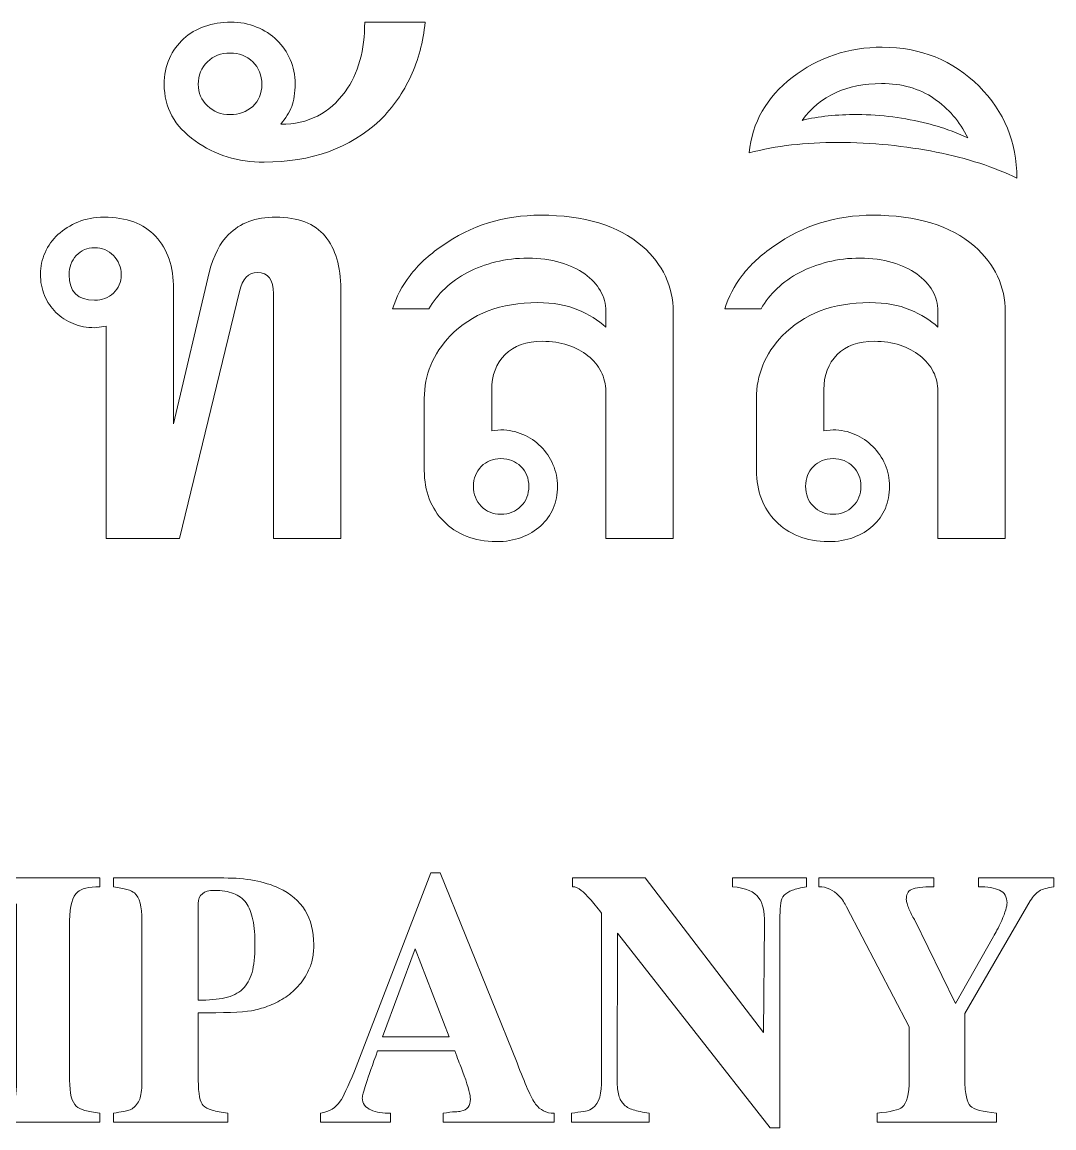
# Model space of a CAD drawing. Header units: millimetres. Extents: x -900 to 690, y -288 to -9.
# Drawn here: x 82.2 to 308.2, y -287.8 to -45.5 of the extents above; entities that cross this region are included whole.
import ezdxf

# ---------------------------------------------------------------- set-up
doc = ezdxf.new("R2010")
doc.units = ezdxf.units.MM
doc.header["$MEASUREMENT"] = 0
doc.layers.add('Layer 1', color=7, linetype='Continuous')

msp = doc.modelspace()

# ---------------------------------------------------------------- linework, layer by layer
at = {"layer": 'Layer 1', "color": 250, "lineweight": 20}
for points, knots in [([(170.4796, -45.5314), (170.0455, -49.8719), (169.0038, -53.8362), (167.3544, -57.3954), (167.3544, -57.3954), (165.705, -60.9546), (163.4479, -64.1666), (160.5832, -67.0603), (160.5832, -67.0603), (154.0146, -73.1659), (145.5651, -76.2043), (135.2347, -76.2043), (135.2347, -76.2043), (129.4763, -76.2043), (124.4413, -74.6417), (120.1298, -71.5455), (120.1298, -71.5455), (115.5867, -68.3914), (113.3296, -64.2534), (113.3296, -59.1606), (113.3296, -59.1606), (113.3296, -57.0771), (113.7058, -55.1962), (114.4871, -53.489), (114.4871, -53.489), (115.2395, -51.8107), (116.2812, -50.3638), (117.5833, -49.1774), (117.5833, -49.1774), (118.8855, -47.991), (120.4191, -47.094), (122.1843, -46.4574), (122.1843, -46.4574), (123.9783, -45.8497), (125.8882, -45.5314), (127.9137, -45.5314), (127.9137, -45.5314), (129.9682, -45.5314), (131.8491, -45.8786), (133.5564, -46.6021), (133.5564, -46.6021), (135.2926, -47.2965), (136.7683, -48.2514), (138.0126, -49.4668), (138.0126, -49.4668), (139.2569, -50.6821), (140.2407, -52.1), (140.9352, -53.7494), (140.9352, -53.7494), (141.6586, -55.3988), (142.0059, -57.135), (142.0059, -59.0159), (142.0059, -59.0159), (142.0059, -61.0414), (141.7454, -62.7198), (141.2535, -63.993), (141.2535, -63.993), (140.7327, -65.2951), (139.9514, -66.5973), (138.8807, -67.8994), (138.8807, -67.8994), (144.8706, -67.8994), (149.5583, -65.5266), (152.9439, -60.781), (152.9439, -60.781), (154.4197, -58.8133), (155.4904, -56.5273), (156.2138, -53.952), (156.2138, -53.952), (156.9083, -51.4055), (157.2555, -48.5697), (157.2555, -45.5314), (157.2555, -45.5314), (157.2555, -45.5314), (170.4796, -45.5314), (170.4796, -45.5314)], [0, 0, 0, 0, 0.05, 0.05, 0.05, 0.05, 0.1, 0.1, 0.1, 0.1, 0.15, 0.15, 0.15, 0.15, 0.2, 0.2, 0.2, 0.2, 0.25, 0.25, 0.25, 0.25, 0.3, 0.3, 0.3, 0.3, 0.35, 0.35, 0.35, 0.35, 0.4, 0.4, 0.4, 0.4, 0.45, 0.45, 0.45, 0.45, 0.5, 0.5, 0.5, 0.5, 0.55, 0.55, 0.55, 0.55, 0.6, 0.6, 0.6, 0.6, 0.65, 0.65, 0.65, 0.65, 0.7, 0.7, 0.7, 0.7, 0.75, 0.75, 0.75, 0.75, 0.8, 0.8, 0.8, 0.8, 0.85, 0.85, 0.85, 0.85, 0.9, 0.9, 0.9, 0.9, 1, 1, 1, 1]), ([(134.7138, -59.1606), (134.7138, -57.1929), (134.0483, -55.5435), (132.7172, -54.2413), (132.7172, -54.2413), (131.3861, -52.9392), (129.7367, -52.3026), (127.769, -52.3026), (127.769, -52.3026), (125.7724, -52.3026), (124.123, -52.9392), (122.7919, -54.2413), (122.7919, -54.2413), (121.4608, -55.5435), (120.7953, -57.1929), (120.7953, -59.1606), (120.7953, -59.1606), (120.7953, -61.0414), (121.4608, -62.604), (122.7919, -63.8772), (122.7919, -63.8772), (124.123, -65.1505), (125.7724, -65.7871), (127.769, -65.7871), (127.769, -65.7871), (129.7367, -65.7871), (131.3861, -65.1794), (132.7172, -63.993), (132.7172, -63.993), (134.0483, -62.8066), (134.7138, -61.2151), (134.7138, -59.1606)], [0, 0, 0, 0, 0.11111111, 0.11111111, 0.11111111, 0.11111111, 0.22222222, 0.22222222, 0.22222222, 0.22222222, 0.33333333, 0.33333333, 0.33333333, 0.33333333, 0.44444444, 0.44444444, 0.44444444, 0.44444444, 0.55555556, 0.55555556, 0.55555556, 0.55555556, 0.66666667, 0.66666667, 0.66666667, 0.66666667, 0.77777778, 0.77777778, 0.77777778, 0.77777778, 1, 1, 1, 1]), ([(300.1159, -79.7056), (297.6852, -78.5192), (294.9651, -77.4485), (291.9847, -76.4647), (291.9847, -76.4647), (288.9752, -75.5098), (285.7922, -74.6996), (282.4356, -74.0051), (282.4356, -74.0051), (279.0789, -73.3395), (275.5776, -72.8187), (271.9315, -72.4425), (271.9315, -72.4425), (268.2855, -72.0663), (264.6106, -71.8927), (260.8777, -71.8927), (260.8777, -71.8927), (257.3185, -71.8927), (253.9329, -72.0663), (250.7499, -72.4425), (250.7499, -72.4425), (247.5379, -72.8187), (244.4417, -73.3974), (241.4612, -74.1787), (241.4612, -74.1787), (242.1268, -67.5233), (245.2809, -61.9964), (250.8657, -57.6559), (250.8657, -57.6559), (256.6241, -53.2285), (263.2216, -51.0294), (270.6294, -51.0294), (270.6294, -51.0294), (279.05, -51.0294), (286.1105, -53.8941), (291.811, -59.5946), (291.811, -59.5946), (297.3379, -65.0926), (300.1159, -71.777), (300.1159, -79.7056)], [0, 0, 0, 0, 0.09090909, 0.09090909, 0.09090909, 0.09090909, 0.18181818, 0.18181818, 0.18181818, 0.18181818, 0.27272727, 0.27272727, 0.27272727, 0.27272727, 0.36363636, 0.36363636, 0.36363636, 0.36363636, 0.45454545, 0.45454545, 0.45454545, 0.45454545, 0.54545455, 0.54545455, 0.54545455, 0.54545455, 0.63636364, 0.63636364, 0.63636364, 0.63636364, 0.72727273, 0.72727273, 0.72727273, 0.72727273, 0.81818182, 0.81818182, 0.81818182, 0.81818182, 1, 1, 1, 1]), ([(289.3514, -70.8799), (287.5863, -67.3207), (285.1267, -64.427), (281.9436, -62.2568), (281.9436, -62.2568), (278.7317, -60.0865), (274.912, -58.9869), (270.4558, -58.9869), (270.4558, -58.9869), (262.8165, -58.9869), (257.0292, -61.6781), (253.0648, -67.0603), (253.0648, -67.0603), (254.8879, -66.5973), (256.7687, -66.279), (258.7943, -66.0764), (258.7943, -66.0764), (260.7909, -65.8739), (262.9033, -65.7871), (265.1025, -65.7871), (265.1025, -65.7871), (267.8225, -65.7871), (270.4268, -65.9607), (272.9443, -66.3079), (272.9443, -66.3079), (275.4618, -66.6262), (277.9793, -67.1181), (280.5257, -67.7258), (280.5257, -67.7258), (282.1751, -68.1888), (283.7377, -68.6807), (285.1845, -69.1727), (285.1845, -69.1727), (286.6603, -69.6935), (288.0493, -70.2433), (289.3514, -70.8799)], [0, 0, 0, 0, 0.1, 0.1, 0.1, 0.1, 0.2, 0.2, 0.2, 0.2, 0.3, 0.3, 0.3, 0.3, 0.4, 0.4, 0.4, 0.4, 0.5, 0.5, 0.5, 0.5, 0.6, 0.6, 0.6, 0.6, 0.7, 0.7, 0.7, 0.7, 0.8, 0.8, 0.8, 0.8, 1, 1, 1, 1]), ([(152.0179, -158.7027), (152.0179, -158.7027), (137.2602, -158.7027), (137.2602, -158.7027), (137.2602, -158.7027), (137.2602, -158.7027), (137.2602, -105.0252), (137.2602, -105.0252), (137.2602, -105.0252), (137.2602, -101.929), (136.1028, -100.3664), (133.7878, -100.3664), (133.7878, -100.3664), (131.7912, -100.3664), (130.4891, -101.7553), (129.7946, -104.5333), (129.7946, -104.5333), (129.7946, -104.5333), (116.6573, -158.7027), (116.6573, -158.7027), (116.6573, -158.7027), (116.6573, -158.7027), (100.6264, -158.7027), (100.6264, -158.7027), (100.6264, -158.7027), (100.6264, -158.7027), (100.6264, -112.1436), (100.6264, -112.1436), (100.6264, -112.1436), (100.6264, -112.1436), (98.08, -112.4908), (98.08, -112.4908), (98.08, -112.4908), (96.4017, -112.4908), (94.8102, -112.2015), (93.3923, -111.5938), (93.3923, -111.5938), (91.9454, -111.0151), (90.6722, -110.1759), (89.6016, -109.1342), (89.6016, -109.1342), (88.5309, -108.0925), (87.6917, -106.8482), (87.113, -105.4303), (87.113, -105.4303), (86.5053, -103.9835), (86.216, -102.4209), (86.216, -100.7136), (86.216, -100.7136), (86.216, -99.1221), (86.5632, -97.5885), (87.2287, -96.0548), (87.2287, -96.0548), (87.9232, -94.5212), (88.8492, -93.219), (90.0645, -92.0905), (90.0645, -92.0905), (91.2799, -90.962), (92.7557, -90.036), (94.434, -89.3415), (94.434, -89.3415), (96.1412, -88.6181), (98.0221, -88.2709), (100.1345, -88.2709), (100.1345, -88.2709), (105.0537, -88.2709), (108.8155, -89.6598), (111.4487, -92.4667), (111.4487, -92.4667), (114.082, -95.2735), (115.3841, -99.1221), (115.3841, -104.0413), (115.3841, -104.0413), (115.3841, -104.0413), (115.3841, -133.5278), (115.3841, -133.5278), (115.3841, -133.5278), (115.3841, -133.5278), (123.197, -100.3664), (123.197, -100.3664), (123.197, -100.3664), (124.1519, -96.6335), (125.5698, -93.8846), (127.4218, -92.0905), (127.4218, -92.0905), (129.9103, -89.5441), (133.3538, -88.2709), (137.7811, -88.2709), (137.7811, -88.2709), (142.7003, -88.2709), (146.2885, -89.6598), (148.5745, -92.4377), (148.5745, -92.4377), (150.8605, -95.1867), (152.0179, -99.0642), (152.0179, -104.0413), (152.0179, -104.0413), (152.0179, -104.0413), (152.0179, -158.7027), (152.0179, -158.7027)], [0, 0, 0, 0, 0.03846154, 0.03846154, 0.03846154, 0.03846154, 0.07692308, 0.07692308, 0.07692308, 0.07692308, 0.11538462, 0.11538462, 0.11538462, 0.11538462, 0.15384615, 0.15384615, 0.15384615, 0.15384615, 0.19230769, 0.19230769, 0.19230769, 0.19230769, 0.23076923, 0.23076923, 0.23076923, 0.23076923, 0.26923077, 0.26923077, 0.26923077, 0.26923077, 0.30769231, 0.30769231, 0.30769231, 0.30769231, 0.34615385, 0.34615385, 0.34615385, 0.34615385, 0.38461538, 0.38461538, 0.38461538, 0.38461538, 0.42307692, 0.42307692, 0.42307692, 0.42307692, 0.46153846, 0.46153846, 0.46153846, 0.46153846, 0.5, 0.5, 0.5, 0.5, 0.53846154, 0.53846154, 0.53846154, 0.53846154, 0.57692308, 0.57692308, 0.57692308, 0.57692308, 0.61538462, 0.61538462, 0.61538462, 0.61538462, 0.65384615, 0.65384615, 0.65384615, 0.65384615, 0.69230769, 0.69230769, 0.69230769, 0.69230769, 0.73076923, 0.73076923, 0.73076923, 0.73076923, 0.76923077, 0.76923077, 0.76923077, 0.76923077, 0.80769231, 0.80769231, 0.80769231, 0.80769231, 0.84615385, 0.84615385, 0.84615385, 0.84615385, 0.88461538, 0.88461538, 0.88461538, 0.88461538, 0.92307692, 0.92307692, 0.92307692, 0.92307692, 1, 1, 1, 1]), ([(224.8226, -158.7027), (224.8226, -158.7027), (210.0649, -158.7027), (210.0649, -158.7027), (210.0649, -158.7027), (210.0649, -158.7027), (210.0649, -126.4094), (210.0649, -126.4094), (210.0649, -126.4094), (210.0649, -124.8757), (209.7177, -123.4578), (209.0521, -122.1268), (209.0521, -122.1268), (208.3577, -120.7957), (207.4027, -119.6382), (206.1585, -118.6544), (206.1585, -118.6544), (204.9142, -117.6705), (203.4674, -116.8892), (201.7601, -116.3105), (201.7601, -116.3105), (200.0528, -115.7607), (198.2009, -115.4713), (196.1753, -115.4713), (196.1753, -115.4713), (192.674, -115.4713), (189.925, -116.4552), (187.9862, -118.3939), (187.9862, -118.3939), (186.0475, -120.3327), (185.0636, -122.908), (185.0636, -126.0621), (185.0636, -126.0621), (185.0636, -126.0621), (185.0636, -135.0614), (185.0636, -135.0614), (185.0636, -135.0614), (185.0636, -135.0614), (187.0892, -134.8878), (187.0892, -134.8878), (187.0892, -134.8878), (188.7965, -134.8878), (190.388, -135.2061), (191.8927, -135.8717), (191.8927, -135.8717), (193.3974, -136.5083), (194.6995, -137.4053), (195.8281, -138.5338), (195.8281, -138.5338), (196.9566, -139.6624), (197.8536, -140.9645), (198.4903, -142.4692), (198.4903, -142.4692), (199.1558, -143.9739), (199.4741, -145.5655), (199.4741, -147.2438), (199.4741, -147.2438), (199.4741, -149.0089), (199.1558, -150.6294), (198.5481, -152.0762), (198.5481, -152.0762), (197.9115, -153.552), (197.0145, -154.8252), (195.8281, -155.8958), (195.8281, -155.8958), (194.6417, -156.9665), (193.2238, -157.8057), (191.5744, -158.4423), (191.5744, -158.4423), (189.9539, -159.0499), (188.102, -159.3682), (186.0764, -159.3682), (186.0764, -159.3682), (183.6457, -159.3682), (181.4466, -158.9631), (179.5078, -158.1818), (179.5078, -158.1818), (177.569, -157.4005), (175.8907, -156.301), (174.5596, -154.912), (174.5596, -154.912), (173.1996, -153.523), (172.1289, -151.9026), (171.4055, -149.9928), (171.4055, -149.9928), (170.6821, -148.1119), (170.3059, -146.0284), (170.3059, -143.7714), (170.3059, -143.7714), (170.3059, -143.7714), (170.3059, -128.0009), (170.3059, -128.0009), (170.3059, -128.0009), (170.3059, -122.8212), (172.1868, -118.2492), (175.9775, -114.2849), (175.9775, -114.2849), (180.6653, -109.4236), (187.0603, -106.9929), (195.1336, -106.9929), (195.1336, -106.9929), (198.5481, -106.9929), (201.4707, -107.5137), (203.9303, -108.5555), (203.9303, -108.5555), (206.39, -109.5972), (208.4155, -110.8704), (210.0649, -112.3462), (210.0649, -112.3462), (210.0649, -112.3462), (210.0649, -108.8448), (210.0649, -108.8448), (210.0649, -108.8448), (210.0649, -107.2822), (209.6598, -105.7775), (208.8785, -104.4175), (208.8785, -104.4175), (208.0972, -103.0286), (206.9398, -101.7843), (205.4351, -100.7136), (205.4351, -100.7136), (203.9593, -99.643), (202.1652, -98.8038), (200.0528, -98.1672), (200.0528, -98.1672), (197.9694, -97.5595), (195.6255, -97.2412), (193.0212, -97.2412), (193.0212, -97.2412), (190.5327, -97.2412), (188.1888, -97.5306), (185.9607, -98.0804), (185.9607, -98.0804), (183.7036, -98.6591), (181.678, -99.4115), (179.7972, -100.3664), (179.7972, -100.3664), (177.9452, -101.3502), (176.2958, -102.5077), (174.849, -103.8967), (174.849, -103.8967), (173.4022, -105.2856), (172.2158, -106.7614), (171.3187, -108.3529), (171.3187, -108.3529), (171.3187, -108.3529), (163.3611, -108.3529), (163.3611, -108.3529), (163.3611, -108.3529), (164.1424, -105.8065), (165.4156, -103.3758), (167.1808, -101.0609), (167.1808, -101.0609), (168.917, -98.7459), (171.2319, -96.6046), (174.1256, -94.608), (174.1256, -94.608), (180.5206, -90.0939), (187.7547, -87.8368), (195.8281, -87.8368), (195.8281, -87.8368), (205.3193, -87.8368), (212.7271, -90.0939), (218.0514, -94.608), (218.0514, -94.608), (222.5656, -98.6302), (224.8226, -103.4337), (224.8226, -109.0184), (224.8226, -109.0184), (224.8226, -109.0184), (224.8226, -158.7027), (224.8226, -158.7027)], [0, 0, 0, 0, 0.02272727, 0.02272727, 0.02272727, 0.02272727, 0.04545455, 0.04545455, 0.04545455, 0.04545455, 0.06818182, 0.06818182, 0.06818182, 0.06818182, 0.09090909, 0.09090909, 0.09090909, 0.09090909, 0.11363636, 0.11363636, 0.11363636, 0.11363636, 0.13636364, 0.13636364, 0.13636364, 0.13636364, 0.15909091, 0.15909091, 0.15909091, 0.15909091, 0.18181818, 0.18181818, 0.18181818, 0.18181818, 0.20454545, 0.20454545, 0.20454545, 0.20454545, 0.22727273, 0.22727273, 0.22727273, 0.22727273, 0.25, 0.25, 0.25, 0.25, 0.27272727, 0.27272727, 0.27272727, 0.27272727, 0.29545455, 0.29545455, 0.29545455, 0.29545455, 0.31818182, 0.31818182, 0.31818182, 0.31818182, 0.34090909, 0.34090909, 0.34090909, 0.34090909, 0.36363636, 0.36363636, 0.36363636, 0.36363636, 0.38636364, 0.38636364, 0.38636364, 0.38636364, 0.40909091, 0.40909091, 0.40909091, 0.40909091, 0.43181818, 0.43181818, 0.43181818, 0.43181818, 0.45454545, 0.45454545, 0.45454545, 0.45454545, 0.47727273, 0.47727273, 0.47727273, 0.47727273, 0.5, 0.5, 0.5, 0.5, 0.52272727, 0.52272727, 0.52272727, 0.52272727, 0.54545455, 0.54545455, 0.54545455, 0.54545455, 0.56818182, 0.56818182, 0.56818182, 0.56818182, 0.59090909, 0.59090909, 0.59090909, 0.59090909, 0.61363636, 0.61363636, 0.61363636, 0.61363636, 0.63636364, 0.63636364, 0.63636364, 0.63636364, 0.65909091, 0.65909091, 0.65909091, 0.65909091, 0.68181818, 0.68181818, 0.68181818, 0.68181818, 0.70454545, 0.70454545, 0.70454545, 0.70454545, 0.72727273, 0.72727273, 0.72727273, 0.72727273, 0.75, 0.75, 0.75, 0.75, 0.77272727, 0.77272727, 0.77272727, 0.77272727, 0.79545455, 0.79545455, 0.79545455, 0.79545455, 0.81818182, 0.81818182, 0.81818182, 0.81818182, 0.84090909, 0.84090909, 0.84090909, 0.84090909, 0.86363636, 0.86363636, 0.86363636, 0.86363636, 0.88636364, 0.88636364, 0.88636364, 0.88636364, 0.90909091, 0.90909091, 0.90909091, 0.90909091, 0.93181818, 0.93181818, 0.93181818, 0.93181818, 0.95454545, 0.95454545, 0.95454545, 0.95454545, 1, 1, 1, 1]), ([(297.5694, -158.7027), (297.5694, -158.7027), (282.8117, -158.7027), (282.8117, -158.7027), (282.8117, -158.7027), (282.8117, -158.7027), (282.8117, -126.4094), (282.8117, -126.4094), (282.8117, -126.4094), (282.8117, -124.8757), (282.4645, -123.4578), (281.7989, -122.1268), (281.7989, -122.1268), (281.1045, -120.7957), (280.1495, -119.6382), (278.9053, -118.6544), (278.9053, -118.6544), (277.661, -117.6705), (276.2142, -116.8892), (274.5069, -116.3105), (274.5069, -116.3105), (272.7996, -115.7607), (270.9477, -115.4713), (268.9221, -115.4713), (268.9221, -115.4713), (265.4208, -115.4713), (262.6718, -116.4552), (260.733, -118.3939), (260.733, -118.3939), (258.7943, -120.3327), (257.8104, -122.908), (257.8104, -126.0621), (257.8104, -126.0621), (257.8104, -126.0621), (257.8104, -135.0614), (257.8104, -135.0614), (257.8104, -135.0614), (257.8104, -135.0614), (259.836, -134.8878), (259.836, -134.8878), (259.836, -134.8878), (261.5433, -134.8878), (263.1348, -135.2061), (264.6395, -135.8717), (264.6395, -135.8717), (266.1442, -136.5083), (267.4463, -137.4053), (268.5749, -138.5338), (268.5749, -138.5338), (269.7034, -139.6624), (270.6004, -140.9645), (271.2371, -142.4692), (271.2371, -142.4692), (271.9026, -143.9739), (272.2209, -145.5655), (272.2209, -147.2438), (272.2209, -147.2438), (272.2209, -149.0089), (271.9026, -150.6294), (271.2949, -152.0762), (271.2949, -152.0762), (270.6583, -153.552), (269.7613, -154.8252), (268.5749, -155.8958), (268.5749, -155.8958), (267.3885, -156.9665), (265.9706, -157.8057), (264.3212, -158.4423), (264.3212, -158.4423), (262.7007, -159.0499), (260.8488, -159.3682), (258.8232, -159.3682), (258.8232, -159.3682), (256.3925, -159.3682), (254.1934, -158.9631), (252.2546, -158.1818), (252.2546, -158.1818), (250.3158, -157.4005), (248.6375, -156.301), (247.3064, -154.912), (247.3064, -154.912), (245.9464, -153.523), (244.8757, -151.9026), (244.1523, -149.9928), (244.1523, -149.9928), (243.4289, -148.1119), (243.0527, -146.0284), (243.0527, -143.7714), (243.0527, -143.7714), (243.0527, -143.7714), (243.0527, -128.0009), (243.0527, -128.0009), (243.0527, -128.0009), (243.0527, -122.8212), (244.9336, -118.2492), (248.7243, -114.2849), (248.7243, -114.2849), (253.4121, -109.4236), (259.8071, -106.9929), (267.8804, -106.9929), (267.8804, -106.9929), (271.2949, -106.9929), (274.2175, -107.5137), (276.6771, -108.5555), (276.6771, -108.5555), (279.1368, -109.5972), (281.1623, -110.8704), (282.8117, -112.3462), (282.8117, -112.3462), (282.8117, -112.3462), (282.8117, -108.8448), (282.8117, -108.8448), (282.8117, -108.8448), (282.8117, -107.2822), (282.4066, -105.7775), (281.6253, -104.4175), (281.6253, -104.4175), (280.844, -103.0286), (279.6866, -101.7843), (278.1819, -100.7136), (278.1819, -100.7136), (276.7061, -99.643), (274.912, -98.8038), (272.7996, -98.1672), (272.7996, -98.1672), (270.7162, -97.5595), (268.3723, -97.2412), (265.768, -97.2412), (265.768, -97.2412), (263.2795, -97.2412), (260.9356, -97.5306), (258.7075, -98.0804), (258.7075, -98.0804), (256.4504, -98.6591), (254.4248, -99.4115), (252.544, -100.3664), (252.544, -100.3664), (250.692, -101.3502), (249.0426, -102.5077), (247.5958, -103.8967), (247.5958, -103.8967), (246.149, -105.2856), (244.9626, -106.7614), (244.0655, -108.3529), (244.0655, -108.3529), (244.0655, -108.3529), (236.1079, -108.3529), (236.1079, -108.3529), (236.1079, -108.3529), (236.8892, -105.8065), (238.1624, -103.3758), (239.9276, -101.0609), (239.9276, -101.0609), (241.6638, -98.7459), (243.9787, -96.6046), (246.8724, -94.608), (246.8724, -94.608), (253.2674, -90.0939), (260.5015, -87.8368), (268.5749, -87.8368), (268.5749, -87.8368), (278.0661, -87.8368), (285.4739, -90.0939), (290.7982, -94.608), (290.7982, -94.608), (295.3124, -98.6302), (297.5694, -103.4337), (297.5694, -109.0184), (297.5694, -109.0184), (297.5694, -109.0184), (297.5694, -158.7027), (297.5694, -158.7027)], [0, 0, 0, 0, 0.02272727, 0.02272727, 0.02272727, 0.02272727, 0.04545455, 0.04545455, 0.04545455, 0.04545455, 0.06818182, 0.06818182, 0.06818182, 0.06818182, 0.09090909, 0.09090909, 0.09090909, 0.09090909, 0.11363636, 0.11363636, 0.11363636, 0.11363636, 0.13636364, 0.13636364, 0.13636364, 0.13636364, 0.15909091, 0.15909091, 0.15909091, 0.15909091, 0.18181818, 0.18181818, 0.18181818, 0.18181818, 0.20454545, 0.20454545, 0.20454545, 0.20454545, 0.22727273, 0.22727273, 0.22727273, 0.22727273, 0.25, 0.25, 0.25, 0.25, 0.27272727, 0.27272727, 0.27272727, 0.27272727, 0.29545455, 0.29545455, 0.29545455, 0.29545455, 0.31818182, 0.31818182, 0.31818182, 0.31818182, 0.34090909, 0.34090909, 0.34090909, 0.34090909, 0.36363636, 0.36363636, 0.36363636, 0.36363636, 0.38636364, 0.38636364, 0.38636364, 0.38636364, 0.40909091, 0.40909091, 0.40909091, 0.40909091, 0.43181818, 0.43181818, 0.43181818, 0.43181818, 0.45454545, 0.45454545, 0.45454545, 0.45454545, 0.47727273, 0.47727273, 0.47727273, 0.47727273, 0.5, 0.5, 0.5, 0.5, 0.52272727, 0.52272727, 0.52272727, 0.52272727, 0.54545455, 0.54545455, 0.54545455, 0.54545455, 0.56818182, 0.56818182, 0.56818182, 0.56818182, 0.59090909, 0.59090909, 0.59090909, 0.59090909, 0.61363636, 0.61363636, 0.61363636, 0.61363636, 0.63636364, 0.63636364, 0.63636364, 0.63636364, 0.65909091, 0.65909091, 0.65909091, 0.65909091, 0.68181818, 0.68181818, 0.68181818, 0.68181818, 0.70454545, 0.70454545, 0.70454545, 0.70454545, 0.72727273, 0.72727273, 0.72727273, 0.72727273, 0.75, 0.75, 0.75, 0.75, 0.77272727, 0.77272727, 0.77272727, 0.77272727, 0.79545455, 0.79545455, 0.79545455, 0.79545455, 0.81818182, 0.81818182, 0.81818182, 0.81818182, 0.84090909, 0.84090909, 0.84090909, 0.84090909, 0.86363636, 0.86363636, 0.86363636, 0.86363636, 0.88636364, 0.88636364, 0.88636364, 0.88636364, 0.90909091, 0.90909091, 0.90909091, 0.90909091, 0.93181818, 0.93181818, 0.93181818, 0.93181818, 0.95454545, 0.95454545, 0.95454545, 0.95454545, 1, 1, 1, 1]), ([(103.9252, -100.8872), (103.9252, -99.2378), (103.3465, -97.8489), (102.2179, -96.6914), (102.2179, -96.6914), (101.0894, -95.534), (99.7294, -94.9552), (98.08, -94.9552), (98.08, -94.9552), (96.4595, -94.9552), (95.0995, -95.534), (94.0578, -96.6914), (94.0578, -96.6914), (93.0161, -97.8489), (92.4952, -99.2378), (92.4952, -100.8872), (92.4952, -100.8872), (92.4952, -104.6201), (94.3472, -106.472), (98.08, -106.472), (98.08, -106.472), (99.7294, -106.472), (101.0894, -105.9512), (102.2179, -104.9094), (102.2179, -104.9094), (103.3465, -103.8677), (103.9252, -102.5366), (103.9252, -100.8872)], [0, 0, 0, 0, 0.125, 0.125, 0.125, 0.125, 0.25, 0.25, 0.25, 0.25, 0.375, 0.375, 0.375, 0.375, 0.5, 0.5, 0.5, 0.5, 0.625, 0.625, 0.625, 0.625, 0.75, 0.75, 0.75, 0.75, 1, 1, 1, 1]), ([(193.1948, -147.2438), (193.1948, -145.5076), (192.6161, -144.0607), (191.4586, -142.9033), (191.4586, -142.9033), (190.3012, -141.7458), (188.8543, -141.1671), (187.0892, -141.1671), (187.0892, -141.1671), (185.3241, -141.1671), (183.9062, -141.7458), (182.7776, -142.9033), (182.7776, -142.9033), (181.6491, -144.0607), (181.0704, -145.5076), (181.0704, -147.2438), (181.0704, -147.2438), (181.0704, -149.0089), (181.6491, -150.4557), (182.7776, -151.6132), (182.7776, -151.6132), (183.9062, -152.7707), (185.3241, -153.3494), (187.0892, -153.3494), (187.0892, -153.3494), (188.8543, -153.3494), (190.3012, -152.7707), (191.4586, -151.6132), (191.4586, -151.6132), (192.6161, -150.4557), (193.1948, -149.0089), (193.1948, -147.2438)], [0, 0, 0, 0, 0.11111111, 0.11111111, 0.11111111, 0.11111111, 0.22222222, 0.22222222, 0.22222222, 0.22222222, 0.33333333, 0.33333333, 0.33333333, 0.33333333, 0.44444444, 0.44444444, 0.44444444, 0.44444444, 0.55555556, 0.55555556, 0.55555556, 0.55555556, 0.66666667, 0.66666667, 0.66666667, 0.66666667, 0.77777778, 0.77777778, 0.77777778, 0.77777778, 1, 1, 1, 1]), ([(265.9416, -147.2438), (265.9416, -145.5076), (265.3629, -144.0607), (264.2054, -142.9033), (264.2054, -142.9033), (263.048, -141.7458), (261.6011, -141.1671), (259.836, -141.1671), (259.836, -141.1671), (258.0709, -141.1671), (256.653, -141.7458), (255.5244, -142.9033), (255.5244, -142.9033), (254.3959, -144.0607), (253.8172, -145.5076), (253.8172, -147.2438), (253.8172, -147.2438), (253.8172, -149.0089), (254.3959, -150.4557), (255.5244, -151.6132), (255.5244, -151.6132), (256.653, -152.7707), (258.0709, -153.3494), (259.836, -153.3494), (259.836, -153.3494), (261.6011, -153.3494), (263.048, -152.7707), (264.2054, -151.6132), (264.2054, -151.6132), (265.3629, -150.4557), (265.9416, -149.0089), (265.9416, -147.2438)], [0, 0, 0, 0, 0.11111111, 0.11111111, 0.11111111, 0.11111111, 0.22222222, 0.22222222, 0.22222222, 0.22222222, 0.33333333, 0.33333333, 0.33333333, 0.33333333, 0.44444444, 0.44444444, 0.44444444, 0.44444444, 0.55555556, 0.55555556, 0.55555556, 0.55555556, 0.66666667, 0.66666667, 0.66666667, 0.66666667, 0.77777778, 0.77777778, 0.77777778, 0.77777778, 1, 1, 1, 1]), ([(198.7653, -286.5911), (198.7653, -286.5911), (174.4462, -286.5911), (174.4462, -286.5911), (174.4462, -286.5911), (174.4462, -286.5911), (174.4462, -284.6119), (174.4462, -284.6119), (174.4462, -284.6119), (175.4908, -284.4286), (176.3338, -284.3186), (176.9753, -284.3003), (176.9753, -284.3003), (177.6167, -284.282), (178.0565, -284.2453), (178.3131, -284.172), (178.3131, -284.172), (179.7059, -283.8605), (180.4023, -282.9808), (180.4023, -281.533), (180.4023, -281.533), (180.4023, -280.7267), (179.9625, -279.004), (179.0645, -276.3833), (179.0645, -276.3833), (178.9912, -276.2001), (178.7712, -275.6503), (178.423, -274.7523), (178.423, -274.7523), (178.0565, -273.836), (177.58, -272.5714), (176.9753, -270.9587), (176.9753, -270.9587), (176.9753, -270.9587), (160.06, -270.9587), (160.06, -270.9587), (160.06, -270.9587), (157.8426, -277.0797), (156.7246, -280.5068), (156.7246, -281.2215), (156.7246, -281.2215), (156.7246, -281.8629), (156.8896, -282.4127), (157.2378, -282.8525), (157.2378, -282.8525), (157.586, -283.3107), (158.0441, -283.6589), (158.6123, -283.8971), (158.6123, -283.8971), (159.1804, -284.1537), (159.8401, -284.337), (160.5915, -284.4469), (160.5915, -284.4469), (161.3429, -284.5569), (162.1126, -284.6119), (162.9006, -284.6119), (162.9006, -284.6119), (162.9006, -284.6119), (162.9006, -286.5911), (162.9006, -286.5911), (162.9006, -286.5911), (162.9006, -286.5911), (147.5981, -286.5911), (147.5981, -286.5911), (147.5981, -286.5911), (147.5981, -286.5911), (147.5981, -284.6119), (147.5981, -284.6119), (147.5981, -284.6119), (149.5041, -284.282), (150.9335, -283.4023), (151.9048, -281.9729), (151.9048, -281.9729), (152.5096, -281.0749), (153.5359, -278.8757), (155.002, -275.3754), (155.002, -275.3754), (155.002, -275.3754), (171.7156, -231.9419), (171.7156, -231.9419), (171.7156, -231.9419), (171.7156, -231.9419), (173.8048, -231.9419), (173.8048, -231.9419), (173.8048, -231.9419), (173.8048, -231.9419), (190.6101, -273.5977), (190.6101, -273.5977), (190.6101, -273.5977), (191.5081, -275.9252), (192.2778, -277.8311), (192.9375, -279.3155), (192.9375, -279.3155), (193.5973, -280.8), (194.1837, -281.8996), (194.6968, -282.6143), (194.6968, -282.6143), (195.6498, -283.9338), (197.006, -284.6119), (198.7653, -284.6119), (198.7653, -284.6119), (198.7653, -284.6119), (198.7653, -286.5911), (198.7653, -286.5911)], [0, 0, 0, 0, 0.03703704, 0.03703704, 0.03703704, 0.03703704, 0.07407407, 0.07407407, 0.07407407, 0.07407407, 0.11111111, 0.11111111, 0.11111111, 0.11111111, 0.14814815, 0.14814815, 0.14814815, 0.14814815, 0.18518519, 0.18518519, 0.18518519, 0.18518519, 0.22222222, 0.22222222, 0.22222222, 0.22222222, 0.25925926, 0.25925926, 0.25925926, 0.25925926, 0.2962963, 0.2962963, 0.2962963, 0.2962963, 0.33333333, 0.33333333, 0.33333333, 0.33333333, 0.37037037, 0.37037037, 0.37037037, 0.37037037, 0.40740741, 0.40740741, 0.40740741, 0.40740741, 0.44444444, 0.44444444, 0.44444444, 0.44444444, 0.48148148, 0.48148148, 0.48148148, 0.48148148, 0.51851852, 0.51851852, 0.51851852, 0.51851852, 0.55555556, 0.55555556, 0.55555556, 0.55555556, 0.59259259, 0.59259259, 0.59259259, 0.59259259, 0.62962963, 0.62962963, 0.62962963, 0.62962963, 0.66666667, 0.66666667, 0.66666667, 0.66666667, 0.7037037, 0.7037037, 0.7037037, 0.7037037, 0.74074074, 0.74074074, 0.74074074, 0.74074074, 0.77777778, 0.77777778, 0.77777778, 0.77777778, 0.81481481, 0.81481481, 0.81481481, 0.81481481, 0.85185185, 0.85185185, 0.85185185, 0.85185185, 0.88888889, 0.88888889, 0.88888889, 0.88888889, 0.92592593, 0.92592593, 0.92592593, 0.92592593, 1, 1, 1, 1]), ([(99.2166, -286.5911), (99.2166, -286.5911), (74.2561, -286.5911), (74.2561, -286.5911), (74.2561, -286.5911), (74.2561, -286.5911), (74.2561, -284.6119), (74.2561, -284.6119), (74.2561, -284.6119), (75.6489, -284.4286), (76.7668, -284.2453), (77.6281, -284.0621), (77.6281, -284.0621), (78.4895, -283.8971), (79.0576, -283.7139), (79.3508, -283.5306), (79.3508, -283.5306), (80.4321, -282.7426), (80.9635, -281.1298), (80.9635, -278.6924), (80.9635, -278.6924), (80.9635, -278.6924), (80.9635, -238.7593), (80.9635, -238.7593), (80.9635, -238.7593), (80.9635, -238.7593), (62.0691, -286.5911), (62.0691, -286.5911), (62.0691, -286.5911), (62.0691, -286.5911), (59.9799, -286.5911), (59.9799, -286.5911), (59.9799, -286.5911), (59.9799, -286.5911), (41.1954, -239.9872), (41.1954, -239.9872), (41.1954, -239.9872), (41.1954, -239.9872), (41.0854, -276.8232), (41.0854, -276.8232), (41.0854, -276.8232), (41.0854, -278.2526), (41.1954, -279.4622), (41.4336, -280.4518), (41.4336, -280.4518), (41.6718, -281.4231), (42.0567, -282.2294), (42.6065, -282.8525), (42.6065, -282.8525), (43.1746, -283.4939), (43.9443, -283.9338), (44.9156, -284.2087), (44.9156, -284.2087), (45.9052, -284.4652), (47.1514, -284.6119), (48.6542, -284.6119), (48.6542, -284.6119), (48.6542, -284.6119), (48.6542, -286.5911), (48.6542, -286.5911), (48.6542, -286.5911), (48.6542, -286.5911), (30.9326, -286.5911), (30.9326, -286.5911), (30.9326, -286.5911), (30.9326, -286.5911), (30.9326, -284.6119), (30.9326, -284.6119), (30.9326, -284.6119), (32.3987, -284.4652), (33.5899, -284.282), (34.4696, -284.0437), (34.4696, -284.0437), (35.3676, -283.8055), (36.064, -283.4756), (36.5771, -283.0175), (36.5771, -283.0175), (37.0719, -282.5776), (37.4201, -281.9729), (37.5851, -281.2032), (37.5851, -281.2032), (37.7683, -280.4334), (37.86, -279.4255), (37.86, -278.216), (37.86, -278.216), (37.86, -278.216), (37.86, -240.6286), (37.86, -240.6286), (37.86, -240.6286), (37.86, -239.6207), (37.7683, -238.7777), (37.5667, -238.0446), (37.5667, -238.0446), (37.3651, -237.3299), (37.0169, -236.7434), (36.5221, -236.2853), (36.5221, -236.2853), (36.009, -235.8088), (35.3309, -235.4789), (34.4696, -235.2956), (34.4696, -235.2956), (33.6266, -235.0941), (32.527, -234.9841), (31.2075, -234.9841), (31.2075, -234.9841), (31.2075, -234.9841), (31.2075, -233.0598), (31.2075, -233.0598), (31.2075, -233.0598), (31.2075, -233.0598), (50.2119, -233.0598), (50.2119, -233.0598), (50.2119, -233.0598), (50.2119, -233.0598), (65.2395, -270.4273), (65.2395, -270.4273), (65.2395, -270.4273), (65.2395, -270.4273), (80.3221, -233.0598), (80.3221, -233.0598), (80.3221, -233.0598), (80.3221, -233.0598), (99.2166, -233.0598), (99.2166, -233.0598), (99.2166, -233.0598), (99.2166, -233.0598), (99.2166, -234.9841), (99.2166, -234.9841), (99.2166, -234.9841), (96.7608, -234.9841), (95.1481, -235.369), (94.3967, -236.1203), (94.3967, -236.1203), (93.2055, -237.0916), (92.6191, -239.1808), (92.6191, -242.4063), (92.6191, -242.4063), (92.6191, -242.4063), (92.6191, -277.3546), (92.6191, -277.3546), (92.6191, -277.3546), (92.6191, -280.2868), (93.0956, -282.1928), (94.0669, -283.0541), (94.0669, -283.0541), (94.4701, -283.439), (95.0931, -283.7505), (95.9545, -283.9888), (95.9545, -283.9888), (96.8158, -284.227), (97.8971, -284.4286), (99.2166, -284.6119), (99.2166, -284.6119), (99.2166, -284.6119), (99.2166, -286.5911), (99.2166, -286.5911)], [0, 0, 0, 0, 0.025, 0.025, 0.025, 0.025, 0.05, 0.05, 0.05, 0.05, 0.075, 0.075, 0.075, 0.075, 0.1, 0.1, 0.1, 0.1, 0.125, 0.125, 0.125, 0.125, 0.15, 0.15, 0.15, 0.15, 0.175, 0.175, 0.175, 0.175, 0.2, 0.2, 0.2, 0.2, 0.225, 0.225, 0.225, 0.225, 0.25, 0.25, 0.25, 0.25, 0.275, 0.275, 0.275, 0.275, 0.3, 0.3, 0.3, 0.3, 0.325, 0.325, 0.325, 0.325, 0.35, 0.35, 0.35, 0.35, 0.375, 0.375, 0.375, 0.375, 0.4, 0.4, 0.4, 0.4, 0.425, 0.425, 0.425, 0.425, 0.45, 0.45, 0.45, 0.45, 0.475, 0.475, 0.475, 0.475, 0.5, 0.5, 0.5, 0.5, 0.525, 0.525, 0.525, 0.525, 0.55, 0.55, 0.55, 0.55, 0.575, 0.575, 0.575, 0.575, 0.6, 0.6, 0.6, 0.6, 0.625, 0.625, 0.625, 0.625, 0.65, 0.65, 0.65, 0.65, 0.675, 0.675, 0.675, 0.675, 0.7, 0.7, 0.7, 0.7, 0.725, 0.725, 0.725, 0.725, 0.75, 0.75, 0.75, 0.75, 0.775, 0.775, 0.775, 0.775, 0.8, 0.8, 0.8, 0.8, 0.825, 0.825, 0.825, 0.825, 0.85, 0.85, 0.85, 0.85, 0.875, 0.875, 0.875, 0.875, 0.9, 0.9, 0.9, 0.9, 0.925, 0.925, 0.925, 0.925, 0.95, 0.95, 0.95, 0.95, 1, 1, 1, 1]), ([(146.0953, -247.6659), (146.0953, -248.7655), (146.0037, -249.7918), (145.8205, -250.7264), (145.8205, -250.7264), (145.6555, -251.6611), (145.3623, -252.5041), (144.9591, -253.2555), (144.9591, -253.2555), (144.3543, -254.6116), (143.5846, -255.8028), (142.6317, -256.8108), (142.6317, -256.8108), (141.6787, -257.8371), (140.6524, -258.7167), (139.5162, -259.4315), (139.5162, -259.4315), (138.3983, -260.1462), (137.2071, -260.7143), (135.9792, -261.1725), (135.9792, -261.1725), (134.733, -261.6123), (133.5784, -261.9422), (132.4605, -262.1621), (132.4605, -262.1621), (130.2431, -262.4736), (126.3579, -262.6386), (120.805, -262.6386), (120.805, -262.6386), (120.805, -262.6386), (120.805, -277.3546), (120.805, -277.3546), (120.805, -277.3546), (120.805, -280.3601), (121.1715, -282.2294), (121.8862, -282.9442), (121.8862, -282.9442), (122.2711, -283.329), (122.9308, -283.6589), (123.8472, -283.9338), (123.8472, -283.9338), (124.7451, -284.2087), (125.8814, -284.4286), (127.2559, -284.6119), (127.2559, -284.6119), (127.2559, -284.6119), (127.2559, -286.5911), (127.2559, -286.5911), (127.2559, -286.5911), (127.2559, -286.5911), (102.2221, -286.5911), (102.2221, -286.5911), (102.2221, -286.5911), (102.2221, -286.5911), (102.2221, -284.6119), (102.2221, -284.6119), (102.2221, -284.6119), (103.9447, -284.282), (105.0626, -284.0621), (105.6124, -283.9521), (105.6124, -283.9521), (105.814, -283.8971), (105.9973, -283.8238), (106.1439, -283.7505), (106.1439, -283.7505), (106.2905, -283.6772), (106.4005, -283.6039), (106.4738, -283.5306), (106.4738, -283.5306), (107.2985, -282.8525), (107.8299, -282.0645), (108.0682, -281.2032), (108.0682, -281.2032), (108.3247, -280.3235), (108.453, -279.0406), (108.453, -277.3546), (108.453, -277.3546), (108.453, -277.3546), (108.453, -242.4063), (108.453, -242.4063), (108.453, -242.4063), (108.453, -239.3274), (107.9216, -237.2932), (106.8403, -236.3402), (106.8403, -236.3402), (106.1622, -235.7905), (104.6228, -235.3506), (102.2221, -234.9841), (102.2221, -234.9841), (102.2221, -234.9841), (102.2221, -233.0598), (102.2221, -233.0598), (102.2221, -233.0598), (102.2221, -233.0598), (126.3945, -233.0598), (126.3945, -233.0598), (126.3945, -233.0598), (128.8503, -233.0598), (131.0861, -233.2431), (133.0653, -233.628), (133.0653, -233.628), (135.0629, -233.9945), (136.8589, -234.5443), (138.4716, -235.259), (138.4716, -235.259), (143.548, -237.6597), (146.0953, -241.8015), (146.0953, -247.6659)], [0, 0, 0, 0, 0.03571429, 0.03571429, 0.03571429, 0.03571429, 0.07142857, 0.07142857, 0.07142857, 0.07142857, 0.10714286, 0.10714286, 0.10714286, 0.10714286, 0.14285714, 0.14285714, 0.14285714, 0.14285714, 0.17857143, 0.17857143, 0.17857143, 0.17857143, 0.21428571, 0.21428571, 0.21428571, 0.21428571, 0.25, 0.25, 0.25, 0.25, 0.28571429, 0.28571429, 0.28571429, 0.28571429, 0.32142857, 0.32142857, 0.32142857, 0.32142857, 0.35714286, 0.35714286, 0.35714286, 0.35714286, 0.39285714, 0.39285714, 0.39285714, 0.39285714, 0.42857143, 0.42857143, 0.42857143, 0.42857143, 0.46428571, 0.46428571, 0.46428571, 0.46428571, 0.5, 0.5, 0.5, 0.5, 0.53571429, 0.53571429, 0.53571429, 0.53571429, 0.57142857, 0.57142857, 0.57142857, 0.57142857, 0.60714286, 0.60714286, 0.60714286, 0.60714286, 0.64285714, 0.64285714, 0.64285714, 0.64285714, 0.67857143, 0.67857143, 0.67857143, 0.67857143, 0.71428571, 0.71428571, 0.71428571, 0.71428571, 0.75, 0.75, 0.75, 0.75, 0.78571429, 0.78571429, 0.78571429, 0.78571429, 0.82142857, 0.82142857, 0.82142857, 0.82142857, 0.85714286, 0.85714286, 0.85714286, 0.85714286, 0.89285714, 0.89285714, 0.89285714, 0.89285714, 0.92857143, 0.92857143, 0.92857143, 0.92857143, 1, 1, 1, 1]), ([(254.0559, -234.9841), (252.7364, -235.204), (251.6918, -235.4606), (250.9221, -235.7355), (250.9221, -235.7355), (250.1523, -236.0287), (249.5659, -236.3952), (249.1444, -236.8534), (249.1444, -236.8534), (248.7412, -237.2932), (248.4846, -237.8797), (248.3747, -238.6127), (248.3747, -238.6127), (248.2647, -239.3458), (248.2098, -240.2804), (248.2098, -241.38), (248.2098, -241.38), (248.2098, -241.38), (248.2098, -287.819), (248.2098, -287.819), (248.2098, -287.819), (248.2098, -287.819), (246.0656, -287.819), (246.0656, -287.819), (246.0656, -287.819), (246.0656, -287.819), (212.6383, -245.1369), (212.6383, -245.1369), (212.6383, -245.1369), (212.6383, -245.1369), (212.5284, -276.8232), (212.5284, -276.8232), (212.5284, -276.8232), (212.5284, -278.2893), (212.62, -279.4622), (212.8216, -280.3601), (212.8216, -280.3601), (213.0232, -281.2581), (213.3714, -281.9912), (213.9028, -282.5593), (213.9028, -282.5593), (214.416, -283.1457), (215.1307, -283.5673), (216.047, -283.8605), (216.047, -283.8605), (216.9633, -284.1354), (218.1362, -284.3919), (219.5657, -284.6119), (219.5657, -284.6119), (219.5657, -284.6119), (219.5657, -286.5911), (219.5657, -286.5911), (219.5657, -286.5911), (219.5657, -286.5911), (202.5405, -286.5911), (202.5405, -286.5911), (202.5405, -286.5911), (202.5405, -286.5911), (202.5405, -284.6119), (202.5405, -284.6119), (202.5405, -284.6119), (203.5668, -284.4286), (204.4281, -284.3003), (205.1062, -284.227), (205.1062, -284.227), (205.7843, -284.1537), (206.2791, -284.0254), (206.554, -283.8605), (206.554, -283.8605), (208.24, -283.0358), (209.083, -281.1482), (209.083, -278.216), (209.083, -278.216), (209.083, -278.216), (209.083, -240.7386), (209.083, -240.7386), (209.083, -240.7386), (208.1484, -239.4924), (207.3053, -238.4478), (206.554, -237.6231), (206.554, -237.6231), (205.8026, -236.7984), (205.1795, -236.1936), (204.6847, -235.7905), (204.6847, -235.7905), (204.1349, -235.259), (203.4935, -234.9841), (202.7421, -234.9841), (202.7421, -234.9841), (202.7421, -234.9841), (202.7421, -233.0598), (202.7421, -233.0598), (202.7421, -233.0598), (202.7421, -233.0598), (218.686, -233.0598), (218.686, -233.0598), (218.686, -233.0598), (218.686, -233.0598), (244.6178, -266.8903), (244.6178, -266.8903), (244.6178, -266.8903), (244.6178, -266.8903), (244.8377, -242.9377), (244.8377, -242.9377), (244.8377, -242.9377), (244.8377, -240.2804), (244.4162, -238.4661), (243.5915, -237.4582), (243.5915, -237.4582), (242.6752, -236.0654), (240.7326, -235.2407), (237.8004, -234.9841), (237.8004, -234.9841), (237.8004, -234.9841), (237.8004, -233.0598), (237.8004, -233.0598), (237.8004, -233.0598), (237.8004, -233.0598), (254.0559, -233.0598), (254.0559, -233.0598), (254.0559, -233.0598), (254.0559, -233.0598), (254.0559, -234.9841), (254.0559, -234.9841)], [0, 0, 0, 0, 0.03125, 0.03125, 0.03125, 0.03125, 0.0625, 0.0625, 0.0625, 0.0625, 0.09375, 0.09375, 0.09375, 0.09375, 0.125, 0.125, 0.125, 0.125, 0.15625, 0.15625, 0.15625, 0.15625, 0.1875, 0.1875, 0.1875, 0.1875, 0.21875, 0.21875, 0.21875, 0.21875, 0.25, 0.25, 0.25, 0.25, 0.28125, 0.28125, 0.28125, 0.28125, 0.3125, 0.3125, 0.3125, 0.3125, 0.34375, 0.34375, 0.34375, 0.34375, 0.375, 0.375, 0.375, 0.375, 0.40625, 0.40625, 0.40625, 0.40625, 0.4375, 0.4375, 0.4375, 0.4375, 0.46875, 0.46875, 0.46875, 0.46875, 0.5, 0.5, 0.5, 0.5, 0.53125, 0.53125, 0.53125, 0.53125, 0.5625, 0.5625, 0.5625, 0.5625, 0.59375, 0.59375, 0.59375, 0.59375, 0.625, 0.625, 0.625, 0.625, 0.65625, 0.65625, 0.65625, 0.65625, 0.6875, 0.6875, 0.6875, 0.6875, 0.71875, 0.71875, 0.71875, 0.71875, 0.75, 0.75, 0.75, 0.75, 0.78125, 0.78125, 0.78125, 0.78125, 0.8125, 0.8125, 0.8125, 0.8125, 0.84375, 0.84375, 0.84375, 0.84375, 0.875, 0.875, 0.875, 0.875, 0.90625, 0.90625, 0.90625, 0.90625, 0.9375, 0.9375, 0.9375, 0.9375, 1, 1, 1, 1]), ([(308.2102, -234.9841), (307.4588, -235.0941), (306.8174, -235.2223), (306.3226, -235.369), (306.3226, -235.369), (305.8278, -235.5156), (305.3879, -235.6988), (305.0031, -235.9371), (305.0031, -235.9371), (304.6366, -236.157), (304.2884, -236.4502), (303.9951, -236.7984), (303.9951, -236.7984), (303.6836, -237.1283), (303.372, -237.5681), (303.0422, -238.0996), (303.0422, -238.0996), (303.0422, -238.0996), (288.711, -262.7485), (288.711, -262.7485), (288.711, -262.7485), (288.711, -262.7485), (288.711, -277.3546), (288.711, -277.3546), (288.711, -277.3546), (288.711, -278.8574), (288.8209, -280.0852), (289.0408, -281.0382), (289.0408, -281.0382), (289.2424, -281.9912), (289.554, -282.6509), (289.9388, -283.0541), (289.9388, -283.0541), (290.6902, -283.7688), (292.5961, -284.282), (295.6383, -284.6119), (295.6383, -284.6119), (295.6383, -284.6119), (295.6383, -286.5911), (295.6383, -286.5911), (295.6383, -286.5911), (295.6383, -286.5911), (269.4866, -286.5911), (269.4866, -286.5911), (269.4866, -286.5911), (269.4866, -286.5911), (269.4866, -284.6119), (269.4866, -284.6119), (269.4866, -284.6119), (272.4921, -284.282), (274.3248, -283.8605), (274.9662, -283.3107), (274.9662, -283.3107), (276.0108, -282.376), (276.5239, -280.3968), (276.5239, -277.3546), (276.5239, -277.3546), (276.5239, -277.3546), (276.5239, -265.6991), (276.5239, -265.6991), (276.5239, -265.6991), (276.5239, -265.6991), (262.7792, -239.4008), (262.7792, -239.4008), (262.7792, -239.4008), (262.5959, -238.9976), (262.376, -238.5944), (262.1194, -238.1912), (262.1194, -238.1912), (261.8445, -237.7697), (261.5147, -237.3665), (261.1115, -236.9817), (261.1115, -236.9817), (259.9019, -235.6622), (258.4358, -234.9841), (256.7132, -234.9841), (256.7132, -234.9841), (256.7132, -234.9841), (256.7132, -233.0598), (256.7132, -233.0598), (256.7132, -233.0598), (256.7132, -233.0598), (281.8936, -233.0598), (281.8936, -233.0598), (281.8936, -233.0598), (281.8936, -233.0598), (281.8936, -234.9841), (281.8936, -234.9841), (281.8936, -234.9841), (280.6474, -234.9841), (279.6211, -235.0391), (278.8514, -235.1307), (278.8514, -235.1307), (278.0817, -235.2223), (277.4769, -235.369), (277.0371, -235.5889), (277.0371, -235.5889), (276.5789, -235.7905), (276.2857, -236.0837), (276.1208, -236.4502), (276.1208, -236.4502), (275.9558, -236.7984), (275.8825, -237.2566), (275.8825, -237.788), (275.8825, -237.788), (275.8825, -238.0263), (275.9375, -238.3378), (276.0475, -238.6677), (276.0475, -238.6677), (276.1574, -239.0159), (276.2857, -239.3824), (276.469, -239.8039), (276.469, -239.8039), (276.6522, -240.2071), (276.8355, -240.6286), (277.0371, -241.0318), (277.0371, -241.0318), (277.2387, -241.4533), (277.4403, -241.8382), (277.6602, -242.1864), (277.6602, -242.1864), (277.6602, -242.1864), (286.6767, -260.5494), (286.6767, -260.5494), (286.6767, -260.5494), (286.6767, -260.5494), (294.9969, -245.8883), (294.9969, -245.8883), (294.9969, -245.8883), (295.2168, -245.5034), (295.4551, -245.0269), (295.7483, -244.4771), (295.7483, -244.4771), (296.0415, -243.909), (296.3714, -243.231), (296.7746, -242.4063), (296.7746, -242.4063), (297.5626, -240.537), (297.9474, -239.2541), (297.9474, -238.5394), (297.9474, -238.5394), (297.9474, -237.1833), (297.3977, -236.2486), (296.3164, -235.7355), (296.3164, -235.7355), (295.2168, -235.2407), (293.6957, -234.9841), (291.7165, -234.9841), (291.7165, -234.9841), (291.7165, -234.9841), (291.7165, -233.0598), (291.7165, -233.0598), (291.7165, -233.0598), (291.7165, -233.0598), (308.2102, -233.0598), (308.2102, -233.0598), (308.2102, -233.0598), (308.2102, -233.0598), (308.2102, -234.9841), (308.2102, -234.9841)], [0, 0, 0, 0, 0.02439024, 0.02439024, 0.02439024, 0.02439024, 0.04878049, 0.04878049, 0.04878049, 0.04878049, 0.07317073, 0.07317073, 0.07317073, 0.07317073, 0.09756098, 0.09756098, 0.09756098, 0.09756098, 0.12195122, 0.12195122, 0.12195122, 0.12195122, 0.14634146, 0.14634146, 0.14634146, 0.14634146, 0.17073171, 0.17073171, 0.17073171, 0.17073171, 0.19512195, 0.19512195, 0.19512195, 0.19512195, 0.2195122, 0.2195122, 0.2195122, 0.2195122, 0.24390244, 0.24390244, 0.24390244, 0.24390244, 0.26829268, 0.26829268, 0.26829268, 0.26829268, 0.29268293, 0.29268293, 0.29268293, 0.29268293, 0.31707317, 0.31707317, 0.31707317, 0.31707317, 0.34146341, 0.34146341, 0.34146341, 0.34146341, 0.36585366, 0.36585366, 0.36585366, 0.36585366, 0.3902439, 0.3902439, 0.3902439, 0.3902439, 0.41463415, 0.41463415, 0.41463415, 0.41463415, 0.43902439, 0.43902439, 0.43902439, 0.43902439, 0.46341463, 0.46341463, 0.46341463, 0.46341463, 0.48780488, 0.48780488, 0.48780488, 0.48780488, 0.51219512, 0.51219512, 0.51219512, 0.51219512, 0.53658537, 0.53658537, 0.53658537, 0.53658537, 0.56097561, 0.56097561, 0.56097561, 0.56097561, 0.58536585, 0.58536585, 0.58536585, 0.58536585, 0.6097561, 0.6097561, 0.6097561, 0.6097561, 0.63414634, 0.63414634, 0.63414634, 0.63414634, 0.65853659, 0.65853659, 0.65853659, 0.65853659, 0.68292683, 0.68292683, 0.68292683, 0.68292683, 0.70731707, 0.70731707, 0.70731707, 0.70731707, 0.73170732, 0.73170732, 0.73170732, 0.73170732, 0.75609756, 0.75609756, 0.75609756, 0.75609756, 0.7804878, 0.7804878, 0.7804878, 0.7804878, 0.80487805, 0.80487805, 0.80487805, 0.80487805, 0.82926829, 0.82926829, 0.82926829, 0.82926829, 0.85365854, 0.85365854, 0.85365854, 0.85365854, 0.87804878, 0.87804878, 0.87804878, 0.87804878, 0.90243902, 0.90243902, 0.90243902, 0.90243902, 0.92682927, 0.92682927, 0.92682927, 0.92682927, 0.95121951, 0.95121951, 0.95121951, 0.95121951, 1, 1, 1, 1]), ([(120.805, -259.853), (123.0958, -259.853), (125.0384, -259.6697), (126.6328, -259.3215), (126.6328, -259.3215), (128.2272, -258.955), (129.51, -258.3319), (130.4813, -257.4339), (130.4813, -257.4339), (131.4343, -256.5359), (132.1307, -255.3263), (132.5705, -253.7869), (132.5705, -253.7869), (132.992, -252.2475), (133.2119, -250.2683), (133.2119, -247.8675), (133.2119, -247.8675), (133.2119, -245.65), (133.0653, -243.7807), (132.7538, -242.2413), (132.7538, -242.2413), (132.4422, -240.7019), (131.9474, -239.4557), (131.251, -238.5028), (131.251, -238.5028), (130.5546, -237.5498), (129.6383, -236.8717), (128.4837, -236.4319), (128.4837, -236.4319), (127.3475, -236.0104), (125.9364, -235.7905), (124.3053, -235.7905), (124.3053, -235.7905), (121.9779, -235.7905), (120.805, -236.7434), (120.805, -238.631), (120.805, -238.631), (120.805, -238.631), (120.805, -259.853), (120.805, -259.853)], [0, 0, 0, 0, 0.09090909, 0.09090909, 0.09090909, 0.09090909, 0.18181818, 0.18181818, 0.18181818, 0.18181818, 0.27272727, 0.27272727, 0.27272727, 0.27272727, 0.36363636, 0.36363636, 0.36363636, 0.36363636, 0.45454545, 0.45454545, 0.45454545, 0.45454545, 0.54545455, 0.54545455, 0.54545455, 0.54545455, 0.63636364, 0.63636364, 0.63636364, 0.63636364, 0.72727273, 0.72727273, 0.72727273, 0.72727273, 0.81818182, 0.81818182, 0.81818182, 0.81818182, 1, 1, 1, 1]), ([(175.784, -267.8982), (175.784, -267.8982), (168.2702, -248.6189), (168.2702, -248.6189), (168.2702, -248.6189), (168.2702, -248.6189), (161.123, -267.8982), (161.123, -267.8982), (161.123, -267.8982), (161.123, -267.8982), (175.784, -267.8982), (175.784, -267.8982)], [0, 0, 0, 0, 0.25, 0.25, 0.25, 0.25, 0.5, 0.5, 0.5, 0.5, 1, 1, 1, 1])]:
    msp.add_open_spline(points, degree=3, knots=knots, dxfattribs=at)

doc.saveas('drawing.dxf')
